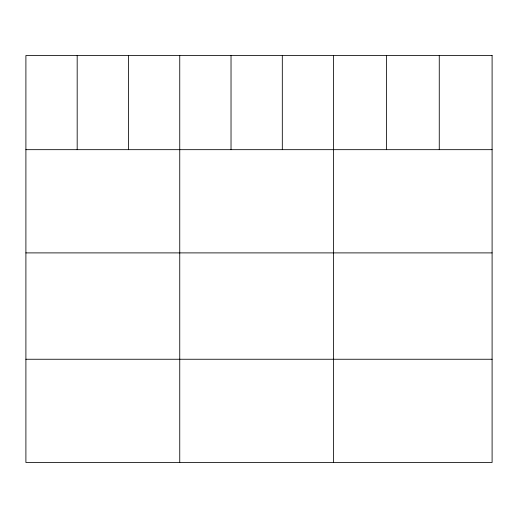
<?xml version="1.0" encoding="UTF-8"?>
<svg xmlns="http://www.w3.org/2000/svg" width="518" height="518" viewBox="0 0 518 518"><rect width="100%" height="100%" fill="white"/><g stroke="black" fill="none" stroke-linecap="round" stroke-linejoin="round"><path stroke-width="0.78" d="M25.9 149.67L492.1 149.67M25.9 252.894L492.1 252.894M25.9 359.252L492.1 359.252M439.264 55.523L439.264 149.67M386.428 55.523L386.428 149.67M333.592 55.523L333.592 462.477M282.31 55.523L282.31 149.67M231.028 55.523L231.028 149.67M179.746 55.523L179.746 462.477M128.464 55.523L128.464 149.67M77.182 55.523L77.182 149.67M492.1 55.523L25.9 55.523L25.9 462.477L492.1 462.477L492.1 55.523"/></g></svg>
